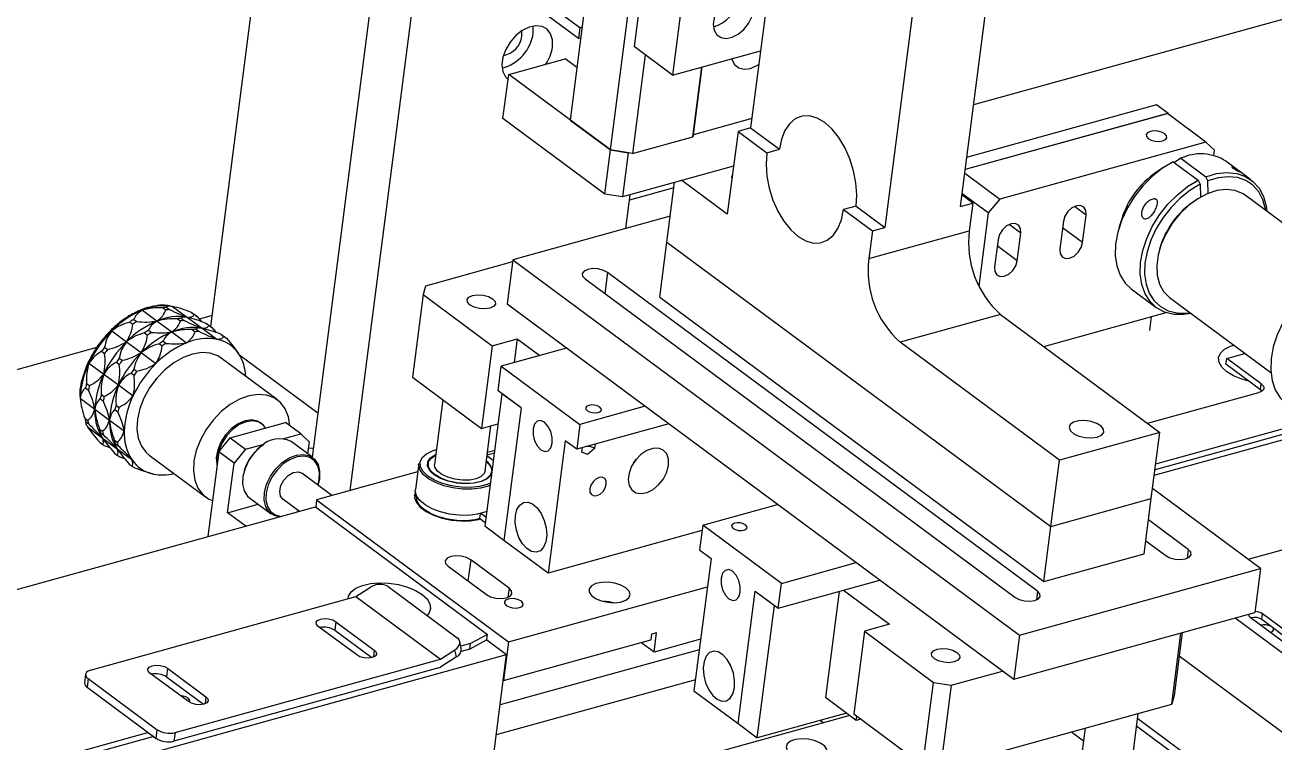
# Model space of a CAD drawing. Header units: millimetres. Extents: x 15 to 836, y 5 to 589.
# Drawn here: x 499.9 to 598, y 146.9 to 203.3 of the extents above; entities that cross this region are included whole.
import ezdxf

# ---------------------------------------------------------------- set-up
doc = ezdxf.new("R2010")
doc.units = ezdxf.units.MM

msp = doc.modelspace()

# ---------------------------------------------------------------- linework, layer by layer
at = {"color": 7, "linetype": 'Continuous', "lineweight": 25}
for p, q in [((553.455, 245.833), (547.75, 201.595)), ((556.751, 245.766), (550.766, 199.36)), ((532.055, 243.877), (522.441, 169.328)), ((514.477, 179.586), (521.12, 231.106)), ((546.682, 226.619), (542.711, 195.826)), ((545.878, 193.479), (549.849, 224.272)), ((560.529, 223.391), (556.893, 195.2)), ((667.937, 222.902), (574.403, 197.011)), ((531.074, 210.645), (525.407, 166.703)), ((576.169, 210.703), (573.372, 189.017)), ((570.246, 209.063), (567.45, 187.378)), ((537.903, 207.233), (543.483, 203.098)), ((543.371, 202.231), (537.792, 206.365)), ((539.815, 202.667), (539.82, 203.215)), ((543.483, 203.098), (543.371, 202.231)), ((543.371, 202.231), (543.543, 202.278)), ((543.483, 203.098), (543.655, 203.145)), ((550.766, 199.36), (547.75, 201.595)), ((550.766, 199.36), (557.676, 201.272)), ((537.885, 199.402), (542.327, 200.631)), ((543.243, 199.953), (542.327, 200.631)), ((548.619, 200.951), (547.619, 193.194)), ((537.437, 195.932), (537.885, 199.402)), ((545.878, 193.479), (537.885, 199.402)), ((552.357, 194.505), (553.065, 199.996)), ((552.404, 194.672), (553.091, 200.003)), ((589.707, 196.348), (573.748, 191.93)), ((589.647, 196.331), (573.748, 191.93)), ((588.802, 197.018), (573.871, 192.885)), ((589.707, 196.348), (588.802, 197.018)), ((592.663, 194.096), (589.647, 196.331)), ((589.993, 196.075), (589.707, 196.348)), ((545.43, 190.009), (537.437, 195.932)), ((542.711, 195.826), (545.878, 193.479)), ((556.989, 195.941), (552.404, 194.672)), ((547.619, 193.194), (552.357, 194.505)), ((552.404, 194.672), (552.357, 194.505)), ((555.906, 194.927), (555.067, 188.421)), ((556.893, 195.2), (555.906, 194.927)), ((555.906, 194.927), (558.168, 193.251)), ((556.893, 195.2), (559.155, 193.524)), ((545.43, 190.009), (545.878, 193.479)), ((547.619, 193.194), (545.878, 193.479)), ((545.878, 193.479), (547.271, 193.251)), ((558.168, 193.251), (559.155, 193.524)), ((592.663, 194.096), (576.474, 189.615)), ((593.341, 193.447), (592.663, 194.096)), ((593.289, 193.045), (593.341, 193.447)), ((547.271, 193.251), (546.823, 189.781)), ((590.113, 192.548), (592.073, 191.095)), ((590.711, 192.816), (590.196, 192.486)), ((590.711, 192.816), (592.671, 191.363)), ((596.209, 191.134), (594.248, 192.587)), ((555.554, 192.198), (546.823, 189.781)), ((573.713, 191.661), (576.474, 189.615)), ((589.378, 192.115), (588.749, 191.694)), ((550.874, 190.498), (547.389, 189.534)), ((550.324, 186.234), (550.928, 190.917)), ((555.067, 188.421), (551.489, 191.073)), ((592.073, 191.095), (592.228, 190.778)), ((592.228, 190.778), (592.251, 189.764)), ((592.827, 191.046), (592.671, 191.363)), ((592.849, 190.055), (592.827, 191.046)), ((546.823, 189.781), (545.43, 190.009)), ((547.101, 187.299), (547.443, 189.953)), ((574.359, 189.29), (573.491, 189.934)), ((575.573, 188.529), (573.507, 190.06)), ((576.474, 189.615), (575.573, 188.529)), ((591.87, 189.529), (591.765, 189.459)), ((603.73, 184.006), (595.766, 189.906)), ((565.188, 189.054), (564.2, 188.781)), ((564.2, 188.781), (566.463, 187.105)), ((565.188, 189.054), (567.45, 187.378)), ((573.372, 189.017), (574.359, 189.29)), ((574.359, 189.29), (574.08, 187.122)), ((575.573, 188.529), (574.831, 182.775)), ((550.586, 188.264), (538.205, 184.837)), ((581.484, 187.865), (581.204, 185.697)), ((582.981, 186.188), (583.261, 188.357)), ((586.06, 188.065), (585.84, 187.341)), ((566.183, 184.936), (574.08, 187.122)), ((566.463, 187.105), (566.183, 184.936)), ((566.463, 187.105), (567.45, 187.378)), ((577.848, 184.768), (578.128, 186.936)), ((549.765, 181.897), (550.324, 186.234)), ((550.324, 186.234), (580.486, 163.884)), ((576.351, 186.444), (576.071, 184.276)), ((589.077, 185.83), (589.04, 185.709)), ((538.183, 184.668), (531.345, 182.775)), ((538.205, 184.837), (537.757, 181.367)), ((538.205, 184.837), (578.018, 155.335)), ((579.444, 158.8), (545.663, 183.832)), ((531.345, 182.775), (531.158, 182.11)), ((543.886, 183.34), (577.667, 158.308)), ((531.158, 182.11), (530.319, 175.604)), ((531.158, 182.11), (536.587, 178.087)), ((549.765, 181.897), (579.926, 159.547)), ((586.806, 182.544), (588.767, 181.091)), ((589.813, 181.872), (597.776, 175.971)), ((509.103, 180.882), (510.26, 180.026)), ((510.705, 181.066), (510.936, 180.895)), ((511.006, 181.102), (511.238, 180.931)), ((511.481, 181.168), (512.637, 180.312)), ((512.951, 180.699), (513.182, 180.528)), ((537.757, 181.367), (577.57, 151.865)), ((579.94, 178.028), (589.547, 180.687)), ((508.125, 179.948), (508.356, 179.777)), ((508.43, 180.155), (508.661, 179.984)), ((510.26, 180.026), (511.416, 179.169)), ((511.861, 180.209), (512.092, 180.038)), ((512.163, 180.246), (512.394, 180.074)), ((512.637, 180.312), (513.793, 179.455)), ((513.168, 180.555), (513.399, 180.384)), ((513.399, 180.384), (513.743, 179.974)), ((514.589, 180.454), (513.575, 180.174)), ((514.107, 179.843), (514.338, 179.671)), ((514.324, 179.699), (514.555, 179.527)), ((576.537, 180.55), (568.64, 178.364)), ((576.537, 180.55), (589.054, 171.275)), ((588.27, 179.294), (588.409, 180.372)), ((506.697, 179.253), (507.853, 178.396)), ((509.281, 179.092), (509.512, 178.92)), ((509.586, 179.298), (509.817, 179.127)), ((511.416, 179.169), (512.572, 178.312)), ((513.017, 179.353), (513.248, 179.181)), ((513.319, 179.389), (513.55, 179.218)), ((513.793, 179.455), (514.949, 178.598)), ((514.555, 179.527), (514.899, 179.117)), ((515.263, 178.986), (515.494, 178.814)), ((515.48, 178.842), (515.712, 178.671)), ((536.587, 178.087), (538.561, 178.633)), ((538.561, 178.633), (538.32, 176.765)), ((538.561, 178.633), (540.332, 177.322)), ((505.521, 177.944), (425.109, 155.686)), ((506.129, 177.968), (506.36, 177.796)), ((507.853, 178.396), (509.009, 177.539)), ((510.437, 178.235), (510.668, 178.064)), ((510.742, 178.442), (510.974, 178.27)), ((536.587, 178.087), (535.748, 171.581)), ((542.432, 177.903), (537.299, 176.482)), ((581.157, 169.089), (568.64, 178.364)), ((504.906, 176.716), (506.062, 175.86)), ((505.901, 177.646), (506.133, 177.474)), ((507.058, 176.789), (507.289, 176.618)), ((507.285, 177.111), (507.516, 176.94)), ((509.009, 177.539), (510.165, 176.683)), ((519.725, 173.829), (515.292, 177.115)), ((516.661, 177.464), (516.737, 177.327)), ((516.799, 177.24), (516.747, 177.333)), ((522.886, 172.779), (516.752, 177.325)), ((594.252, 176.634), (594.312, 177.093)), ((594.312, 177.093), (595.731, 177.486)), ((597.026, 175.082), (594.312, 177.093)), ((506.062, 175.86), (507.218, 175.003)), ((508.214, 175.932), (508.445, 175.761)), ((508.441, 176.254), (508.672, 176.083)), ((537.048, 174.531), (537.299, 176.482)), ((537.299, 176.482), (543.483, 171.9)), ((596.967, 174.623), (594.252, 176.634)), ((504.631, 174.775), (504.863, 174.604)), ((504.72, 175.126), (504.951, 174.954)), ((507.218, 175.003), (508.375, 174.146)), ((530.319, 175.604), (535.748, 171.581)), ((596.967, 174.623), (597.026, 175.082)), ((504.19, 174.38), (504.178, 174.103)), ((504.211, 173.953), (505.367, 173.096)), ((505.788, 173.918), (506.019, 173.747)), ((505.876, 174.269), (506.107, 174.098)), ((532.721, 173.825), (532.068, 168.761)), ((537.349, 174.307), (536.007, 163.898)), ((538.857, 173.19), (537.048, 174.531)), ((538.857, 173.19), (537.349, 174.307)), ((588.084, 171.993), (596.84, 174.416)), ((505.367, 173.096), (506.523, 172.239)), ((506.944, 173.062), (507.175, 172.89)), ((507.032, 173.412), (507.263, 173.241)), ((538.857, 173.19), (537.515, 162.781)), ((548.615, 173.321), (543.483, 171.9)), ((504.58, 172.391), (504.811, 172.22)), ((504.654, 172.106), (504.886, 171.934)), ((504.66, 171.927), (504.712, 171.834)), ((506.523, 172.239), (507.68, 171.383)), ((516.001, 170.843), (520.344, 172.045)), ((518.476, 171.954), (518.386, 172.022)), ((521.551, 171.151), (520.344, 172.045)), ((535.748, 171.581), (537.044, 171.94)), ((536.035, 168.249), (536.491, 171.787)), ((550.465, 171.951), (543.231, 169.949)), ((543.483, 171.9), (543.231, 169.949)), ((601.273, 171.824), (588.675, 168.337)), ((588.734, 168.796), (600.838, 172.146)), ((504.798, 171.703), (505.954, 170.846)), ((505.736, 171.534), (505.967, 171.363)), ((505.811, 171.249), (506.042, 171.077)), ((505.816, 171.071), (505.868, 170.977)), ((505.954, 170.846), (507.11, 169.989)), ((515.099, 169.757), (516.001, 170.843)), ((516.001, 170.843), (517.207, 169.949)), ((520.213, 170.781), (521.551, 171.151)), ((522.228, 170.502), (521.551, 171.151)), ((589.054, 171.275), (581.157, 169.089)), ((588.382, 166.07), (589.054, 171.275)), ((588.619, 167.903), (601.684, 171.519)), ((505.747, 170.496), (505.978, 170.325)), ((506.56, 170.05), (506.196, 170.181)), ((506.892, 170.678), (507.124, 170.506)), ((506.967, 170.392), (507.198, 170.221)), ((506.972, 170.214), (507.024, 170.121)), ((507.11, 169.989), (508.266, 169.133)), ((517.207, 169.949), (516.306, 168.863)), ((517.207, 169.949), (518.682, 170.357)), ((518.368, 170.131), (518.612, 170.31)), ((518.654, 170.338), (518.612, 170.31)), ((522.486, 169.295), (520.797, 170.546)), ((522.109, 169.574), (522.228, 170.502)), ((536.775, 169.85), (536.222, 169.697)), ((542.326, 170.619), (540.984, 160.21)), ((543.231, 169.949), (542.326, 170.619)), ((543.639, 169.728), (543.684, 170.074)), ((544.626, 170.001), (544.09, 169.539)), ((544.671, 170.347), (544.626, 170.001)), ((506.903, 169.64), (507.135, 169.468)), ((507.716, 169.193), (507.352, 169.324)), ((509.636, 169.482), (514.069, 166.197)), ((515.099, 169.757), (514.238, 163.082)), ((516.306, 168.863), (515.099, 169.757)), ((515.802, 164.959), (516.306, 168.863)), ((530.817, 168.834), (530.551, 166.774)), ((531.556, 168.827), (531.55, 168.784)), ((536.747, 169.637), (536.194, 169.484)), ((544.09, 169.539), (543.639, 169.728)), ((580.486, 163.884), (581.157, 169.089)), ((508.06, 168.783), (508.291, 168.612)), ((517.112, 168.286), (517.097, 168.238)), ((523.992, 166.311), (521.638, 168.056)), ((530.732, 168.177), (522.797, 165.98)), ((536.542, 168.14), (536.548, 168.183)), ((522.896, 167.136), (522.911, 167.184)), ((536.149, 167.59), (536.059, 167.535)), ((596.97, 160.581), (588.485, 166.869)), ((517.522, 166.127), (519.211, 164.876)), ((520.15, 166.047), (521.456, 165.08)), ((522.797, 165.98), (522.723, 165.406)), ((522.797, 165.98), (537.877, 154.805)), ((530.492, 166.308), (530.561, 166.519)), ((530.64, 166.286), (530.636, 166.256)), ((580.486, 163.884), (588.382, 166.07)), ((587.823, 161.733), (588.382, 166.07)), ((595.992, 161.306), (614.756, 166.5)), ((470.54, 150.986), (522.699, 165.424)), ((515.802, 164.959), (518.202, 165.624)), ((517.222, 163.908), (515.802, 164.959)), ((521.261, 165.026), (521.396, 165.111)), ((521.354, 165.083), (521.269, 165.028)), ((521.354, 165.083), (521.396, 165.111)), ((522.699, 165.424), (536.23, 155.397)), ((535.735, 164.906), (536.102, 164.634)), ((553.132, 163.986), (559.015, 165.615)), ((535.65, 164.883), (535.604, 164.528)), ((535.604, 164.528), (536.046, 164.2)), ((553.132, 163.986), (552.881, 162.035)), ((559.315, 159.405), (553.132, 163.986)), ((591.289, 162.078), (588.166, 164.392)), ((537.515, 162.781), (536.007, 163.898)), ((553.077, 163.558), (540.984, 160.21)), ((579.926, 159.547), (580.486, 163.884)), ((540.984, 160.21), (537.515, 162.781)), ((552.881, 162.035), (553.785, 161.364)), ((587.953, 162.742), (589.512, 161.587)), ((537.915, 159.018), (534.899, 161.253)), ((553.785, 161.364), (552.443, 150.955)), ((559.315, 159.405), (565.198, 161.033)), ((579.926, 159.547), (587.823, 161.733)), ((533.122, 160.761), (536.138, 158.526)), ((578.018, 155.335), (596.97, 160.581)), ((596.97, 160.581), (596.523, 157.111)), ((525.881, 158.364), (527.03, 159.103)), ((528.414, 159.158), (533.843, 155.135)), ((537.877, 154.805), (553.497, 159.129)), ((559.064, 157.453), (567.048, 159.663)), ((559.064, 157.453), (559.315, 159.405)), ((505.034, 152.593), (525.881, 158.364)), ((525.881, 158.364), (532.517, 153.447)), ((555.912, 148.385), (557.254, 158.794)), ((557.254, 158.794), (558.762, 157.676)), ((557.254, 158.794), (559.064, 157.453)), ((563.854, 158.779), (562.776, 150.423)), ((564.197, 158.874), (567.816, 156.192)), ((557.42, 147.267), (558.762, 157.676)), ((577.57, 151.865), (596.523, 157.111)), ((524.31, 156.394), (524.222, 155.715)), ((524.31, 156.394), (527.326, 154.159)), ((567.816, 156.192), (565.842, 155.645)), ((614.421, 142.264), (594.967, 156.681)), ((596.154, 156.746), (598.665, 154.885)), ((597.068, 156.557), (597.128, 157.016)), ((599.517, 154.743), (597.068, 156.557)), ((599.639, 155.155), (597.128, 157.016)), ((525.944, 153.776), (522.928, 156.011)), ((524.222, 155.715), (527.122, 153.566)), ((536.23, 155.397), (534.897, 154.679)), ((536.174, 154.963), (536.23, 155.397)), ((549.111, 155.406), (549.055, 154.972)), ((549.506, 155.515), (549.111, 155.406)), ((549.31, 153.997), (549.506, 155.515)), ((565.842, 155.645), (565.003, 149.14)), ((565.842, 155.645), (571.271, 151.622)), ((578.018, 155.335), (577.57, 151.865)), ((589.988, 149.916), (590.708, 155.502)), ((590.812, 155.531), (590.174, 150.581)), ((532.517, 153.447), (533.666, 154.186)), ((533.79, 153.631), (533.666, 154.186)), ((534.163, 154.295), (534.039, 154.85)), ((534.897, 154.679), (534.125, 154.465)), ((534.841, 154.245), (534.149, 154.053)), ((536.174, 154.963), (534.841, 154.245)), ((534.841, 154.245), (534.897, 154.679)), ((536.174, 154.963), (537.723, 153.815)), ((552.86, 154.192), (537.214, 149.861)), ((537.486, 151.77), (549.055, 154.972)), ((537.877, 154.805), (537.486, 151.77)), ((549.31, 153.997), (548.283, 154.758)), ((552.966, 155.009), (549.31, 153.997)), ((483.591, 138.831), (537.723, 153.815)), ((511.669, 147.676), (532.517, 153.447)), ((533.79, 153.631), (532.532, 152.821)), ((536.459, 144.009), (537.723, 153.815)), ((590.577, 153.71), (610.272, 139.116)), ((504.645, 152.274), (504.558, 151.595)), ((512.717, 150.115), (509.7, 152.35)), ((511.082, 152.732), (510.995, 152.053)), ((511.082, 152.732), (514.099, 150.497)), ((532.394, 152.758), (511.582, 146.997)), ((572.664, 151.394), (576.699, 152.511)), ((504.847, 151.927), (504.76, 151.248)), ((504.76, 151.248), (510.189, 147.225)), ((504.847, 151.927), (510.276, 147.904)), ((510.995, 152.053), (513.895, 149.904)), ((552.555, 151.825), (536.908, 147.494)), ((537.462, 151.787), (537.486, 151.77)), ((570.432, 145.117), (571.271, 151.622)), ((571.271, 151.622), (572.664, 151.394)), ((572.664, 151.394), (571.825, 144.888)), ((552.443, 150.955), (555.912, 148.385)), ((565.189, 148.635), (562.776, 150.423)), ((590.174, 150.581), (589.988, 149.916)), ((564.42, 149.205), (557.42, 147.267)), ((571.825, 144.888), (589.988, 149.916)), ((586.762, 144.53), (587.363, 149.189)), ((564.688, 149.007), (550.042, 144.953)), ((555.912, 148.385), (557.42, 147.267)), ((562.615, 148.433), (562.347, 148.631)), ((565.003, 149.14), (570.432, 145.117)), ((565.189, 148.635), (565.232, 148.969)), ((565.549, 148.735), (565.189, 148.635)), ((587.312, 148.79), (595.192, 142.951)), ((509.996, 147.368), (484.358, 140.271)), ((509.585, 147.672), (484.414, 140.705)), ((510.189, 147.225), (510.276, 147.904)), ((511.669, 147.676), (511.582, 146.997)), ((582.109, 147.735), (583.052, 147.036)), ((583.181, 148.032), (582.795, 145.042)), ((595.368, 142.15), (587.233, 148.178))]:
    msp.add_line(p, q, dxfattribs=at)
at = {"color": 8, "linetype": 'Continuous', "lineweight": 25}
for p, q in [((583.261, 188.357), (582.349, 189.033)), ((578.128, 186.936), (577.216, 187.612)), ((582.981, 186.188), (581.417, 187.347)), ((577.848, 184.768), (576.284, 185.926)), ((545.663, 183.832), (545.45, 182.181)), ((591.289, 162.078), (591.198, 161.369)), ((534.899, 161.253), (534.686, 159.602)), ((537.915, 159.018), (537.823, 158.308)), ((579.444, 158.8), (579.352, 158.09)), ((527.326, 154.159), (527.255, 153.607)), ((514.099, 150.497), (514.027, 149.946))]:
    msp.add_line(p, q, dxfattribs=at)
at = {"color": 7, "linetype": 'Continuous', "lineweight": 25, "flags": 128}
for points in [[(557.136, 204.469), (557.132, 204.961), (556.988, 205.37), (556.717, 205.66), (556.342, 205.806), (555.898, 205.794), (555.424, 205.625), (554.961, 205.315), (554.552, 204.891), (554.231, 204.39), (554.029, 203.858), (553.962, 203.341), (554.037, 202.885), (554.247, 202.531), (554.574, 202.31), (554.988, 202.243), (555.452, 202.334), (555.926, 202.576), (556.367, 202.948), (556.736, 203.415), (557, 203.938), (557.136, 204.469)], [(541.323, 201.55), (541.326, 202.115), (541.181, 202.597), (540.901, 202.961), (540.506, 203.18), (540.025, 203.238), (539.493, 203.13), (538.952, 202.864), (538.439, 202.46), (537.994, 201.948), (537.65, 201.366), (537.431, 200.757), (537.355, 200.167), (537.427, 199.638), (537.641, 199.211), (537.861, 198.995)], [(538.927, 202.421), (538.909, 202.832), (538.908, 202.836)], [(555.396, 200.641), (555.414, 200.578), (555.627, 200.187), (555.963, 199.929), (556.393, 199.825), (556.883, 199.885), (557.394, 200.102), (557.537, 200.191)], [(565.188, 189.054), (565.239, 189.943), (565.172, 190.884), (564.99, 191.84), (564.7, 192.775), (564.312, 193.653), (563.842, 194.441), (563.308, 195.107), (562.731, 195.626), (562.132, 195.979), (561.534, 196.151), (560.961, 196.137), (560.434, 195.936), (559.974, 195.557), (559.599, 195.014), (559.322, 194.327), (559.155, 193.524)], [(589.283, 194.189), (589.495, 194.286), (589.598, 194.425), (589.578, 194.583), (589.437, 194.738), (589.197, 194.866), (588.894, 194.946), (588.575, 194.968), (588.288, 194.927), (588.077, 194.83), (587.973, 194.691), (587.993, 194.532), (588.134, 194.378), (588.374, 194.25), (588.677, 194.17), (588.996, 194.148), (589.283, 194.189)], [(558.168, 193.251), (558.117, 192.362), (558.184, 191.421), (558.366, 190.465), (558.656, 189.529), (559.044, 188.651), (559.513, 187.864), (560.047, 187.198), (560.625, 186.679), (561.224, 186.326), (561.822, 186.154), (562.395, 186.168), (562.922, 186.369), (563.381, 186.748), (563.757, 187.291), (564.033, 187.978), (564.2, 188.781)], [(590.113, 192.548), (589.272, 192.043), (588.469, 191.407), (587.725, 190.659), (587.064, 189.82), (586.504, 188.916), (586.061, 187.972), (585.749, 187.016), (585.577, 186.076), (585.55, 185.18), (585.668, 184.353), (585.928, 183.62), (586.322, 183.003), (586.806, 182.544)], [(555.47, 191.547), (555.387, 191.321), (555.422, 191.171)], [(592.671, 191.363), (593.517, 191.614), (594.333, 191.703), (595.095, 191.63), (595.781, 191.395), (596.37, 191.005), (596.846, 190.473), (597.195, 189.813), (597.405, 189.045), (597.455, 188.655)], [(591.501, 180.621), (590.924, 180.535), (590.141, 180.551), (589.426, 180.73), (588.8, 181.067), (588.283, 181.55), (587.888, 182.168), (587.628, 182.9), (587.51, 183.727), (587.538, 184.623), (587.71, 185.563), (588.022, 186.519), (588.464, 187.463), (589.025, 188.367), (589.686, 189.206), (590.429, 189.954), (591.233, 190.59), (592.073, 191.095)], [(592.228, 190.778), (591.423, 190.292), (590.653, 189.68), (589.941, 188.961), (589.307, 188.156), (588.771, 187.288), (588.348, 186.382), (588.05, 185.465), (587.886, 184.564), (587.86, 183.704), (587.975, 182.912), (588.225, 182.21), (588.604, 181.619), (589.101, 181.155), (589.701, 180.833), (590.387, 180.662), (591.139, 180.646), (591.422, 180.679)], [(597.376, 188.714), (597.361, 188.809), (597.159, 189.547), (596.826, 190.181), (596.371, 190.693), (595.807, 191.068), (595.15, 191.295), (594.42, 191.368), (593.638, 191.284), (592.827, 191.046)], [(595.766, 189.906), (595.539, 190.054), (594.943, 190.287), (594.269, 190.362), (593.541, 190.274), (592.786, 190.029), (592.032, 189.633), (591.304, 189.103), (590.631, 188.456), (590.035, 187.716), (589.539, 186.911), (589.161, 186.068), (588.913, 185.219), (588.806, 184.394), (588.843, 183.623), (589.022, 182.935), (589.338, 182.353), (589.778, 181.898), (589.813, 181.872)], [(583.261, 188.357), (583.241, 188.712), (583.089, 188.975), (582.828, 189.107), (582.498, 189.087), (582.149, 188.918), (581.833, 188.627), (581.6, 188.257), (581.484, 187.865)], [(578.128, 186.936), (578.108, 187.291), (577.956, 187.554), (577.696, 187.686), (577.365, 187.666), (577.016, 187.498), (576.7, 187.206), (576.467, 186.836), (576.351, 186.444)], [(581.204, 185.697), (581.224, 185.342), (581.375, 185.079), (581.636, 184.947), (581.967, 184.967), (582.316, 185.135), (582.632, 185.426), (582.865, 185.796), (582.981, 186.188)], [(576.071, 184.276), (576.091, 183.921), (576.242, 183.658), (576.503, 183.526), (576.834, 183.546), (577.183, 183.714), (577.499, 184.005), (577.732, 184.375), (577.848, 184.768)], [(545.663, 183.832), (545.336, 184.005), (544.923, 184.115), (544.488, 184.144), (544.096, 184.088), (543.808, 183.956), (543.666, 183.767), (543.694, 183.551), (543.886, 183.34)], [(606.464, 183.535), (606.18, 183.72), (605.52, 183.989), (604.781, 184.101), (603.983, 184.053), (603.149, 183.845), (602.303, 183.483), (601.47, 182.979), (600.674, 182.346), (599.937, 181.603), (599.281, 180.771), (598.725, 179.874), (598.284, 178.938), (597.972, 177.99), (597.796, 177.057), (597.763, 176.166), (597.873, 175.342), (598.124, 174.609), (598.507, 173.989), (599.012, 173.499), (599.022, 173.492)], [(535.053, 182.037), (535.445, 182.093), (535.88, 182.063), (536.293, 181.954), (536.62, 181.78), (536.812, 181.569), (536.84, 181.352), (536.699, 181.163), (536.41, 181.031), (536.019, 180.975), (535.583, 181.004), (535.171, 181.114), (534.843, 181.288), (534.651, 181.499), (534.624, 181.716), (534.765, 181.904), (535.053, 182.037)], [(596.047, 175.304), (595.488, 175.457), (594.842, 175.717), (594.311, 176.037), (593.926, 176.396), (593.708, 176.775), (593.672, 177.152), (593.818, 177.504), (594.139, 177.811), (594.615, 178.055), (594.855, 178.135)], [(514.432, 177.494), (513.762, 177.544), (513.043, 177.432), (512.301, 177.16), (511.566, 176.74), (510.865, 176.187), (510.226, 175.524), (509.673, 174.775), (509.226, 173.97), (508.905, 173.138), (508.72, 172.313), (508.679, 171.525), (508.783, 170.806), (509.029, 170.183), (509.407, 169.679), (509.636, 169.482)], [(515.292, 177.115), (515.025, 177.282), (514.432, 177.494)], [(597.026, 175.082), (597.129, 174.99), (597.197, 174.894), (597.228, 174.797), (597.221, 174.702), (597.177, 174.613), (597.096, 174.534), (596.982, 174.467), (596.84, 174.416)], [(520.682, 171.795), (520.578, 172.505), (520.332, 173.129), (519.954, 173.632), (519.459, 173.997), (518.865, 174.209), (518.196, 174.259), (517.477, 174.146), (516.735, 173.874), (516, 173.454), (515.299, 172.902), (514.66, 172.239), (514.106, 171.49), (513.66, 170.684), (513.339, 169.853), (513.154, 169.027), (513.112, 168.24), (513.217, 167.521), (513.463, 166.897), (513.841, 166.393), (514.336, 166.029), (514.603, 165.91)], [(597.078, 174.521), (597.069, 174.532), (596.967, 174.623)], [(545.045, 173.254), (544.864, 173.351), (544.634, 173.412), (544.392, 173.428), (544.175, 173.397), (544.015, 173.323), (543.936, 173.218), (543.952, 173.098), (544.058, 172.981), (544.24, 172.884), (544.47, 172.823), (544.711, 172.807), (544.929, 172.838), (545.089, 172.912), (545.167, 173.016), (545.152, 173.137), (545.045, 173.254)], [(518.386, 172.022), (518.156, 172.152), (517.692, 172.249), (517.169, 172.179), (516.626, 171.949), (516.103, 171.575), (515.639, 171.085), (515.268, 170.516), (515.019, 169.91), (514.908, 169.311), (514.945, 168.764), (514.962, 168.694)], [(518.781, 171.612), (518.617, 171.831), (518.246, 172.085), (517.782, 172.182), (517.259, 172.112), (516.716, 171.882), (516.193, 171.508), (515.729, 171.018), (515.359, 170.449), (515.109, 169.842), (514.999, 169.244), (514.998, 168.972)], [(541.309, 170.422), (541.305, 170.88), (541.187, 171.353), (540.973, 171.769), (540.695, 172.065), (540.396, 172.197), (540.121, 172.143), (539.912, 171.912), (539.801, 171.54), (539.805, 171.082), (539.923, 170.61), (540.138, 170.193), (540.415, 169.897), (540.715, 169.766), (540.99, 169.819), (541.198, 170.05), (541.309, 170.422)], [(584.125, 170.908), (584.461, 171.058), (584.64, 171.271), (584.637, 171.518), (584.453, 171.765), (584.113, 171.98), (583.662, 172.133), (583.162, 172.203), (582.68, 172.182), (582.281, 172.072), (582.019, 171.887), (581.929, 171.653), (582.024, 171.402), (582.291, 171.167), (582.693, 170.98), (583.177, 170.866), (583.677, 170.841), (584.125, 170.908)], [(518.401, 170.152), (517.894, 169.661), (517.474, 169.079), (517.168, 168.447), (516.998, 167.807), (516.975, 167.203), (517.102, 166.677), (517.368, 166.263), (517.522, 166.127)], [(522.529, 170.004), (522.418, 170.013), (522.167, 170.023)], [(536.443, 167.279), (536.201, 167.177), (535.594, 167.016), (534.898, 166.942), (534.152, 166.959), (533.4, 167.066), (532.687, 167.256), (532.052, 167.519), (531.534, 167.839), (531.162, 168.198), (530.958, 168.575), (530.934, 168.948), (531.091, 169.295), (531.42, 169.596), (531.902, 169.834), (532.219, 169.931)], [(550.453, 168.687), (550.449, 169.179), (550.305, 169.588), (550.034, 169.878), (549.659, 170.024), (549.215, 170.012), (548.741, 169.844), (548.278, 169.533), (547.868, 169.109), (547.548, 168.608), (547.346, 168.076), (547.279, 167.559), (547.354, 167.103), (547.564, 166.749), (547.89, 166.528), (548.304, 166.461), (548.769, 166.552), (549.243, 166.794), (549.684, 167.166), (550.053, 167.633), (550.317, 168.156), (550.453, 168.687)], [(519.847, 164.634), (519.446, 164.74), (519.057, 165.012), (518.791, 165.425), (518.664, 165.952), (518.687, 166.555), (518.857, 167.195), (519.163, 167.827), (519.583, 168.409), (520.09, 168.901)], [(520.09, 168.901), (520.649, 169.268), (521.221, 169.487), (521.767, 169.543), (522.252, 169.43), (522.64, 169.158), (522.907, 168.745), (523.033, 168.219), (523.01, 167.615), (522.911, 167.184)], [(522.896, 167.136), (522.992, 167.551), (523.014, 168.133), (522.892, 168.64), (522.635, 169.038), (522.261, 169.3), (521.794, 169.408), (521.268, 169.355), (520.716, 169.144), (520.178, 168.79)], [(536.422, 167.113), (536.279, 167.056), (535.682, 166.892), (534.997, 166.81), (534.259, 166.815), (533.51, 166.906), (532.79, 167.079), (532.137, 167.324), (531.587, 167.629), (531.168, 167.975), (530.905, 168.346), (530.811, 168.72), (530.817, 168.834)], [(536.196, 167.617), (535.744, 167.402), (535.166, 167.269), (534.506, 167.228), (533.812, 167.282), (533.136, 167.426), (532.528, 167.651), (532.032, 167.939), (531.687, 168.268), (531.517, 168.616), (531.534, 168.955), (531.739, 169.261), (532.115, 169.511), (532.168, 169.535)], [(536.154, 167.634), (535.711, 167.424), (535.145, 167.293), (534.497, 167.253), (533.817, 167.306), (533.154, 167.447), (532.557, 167.667), (532.072, 167.95), (531.733, 168.273), (531.566, 168.614), (531.584, 168.946), (531.784, 169.246), (532.153, 169.491), (532.163, 169.496)], [(536.13, 168.984), (536.221, 168.903), (536.476, 168.568), (536.552, 168.228), (536.442, 167.909), (536.154, 167.634)], [(536.186, 169.42), (536.569, 169.171), (536.676, 169.085)], [(547.694, 168.864), (547.942, 169.198), (547.942, 169.199)], [(520.178, 168.79), (519.69, 168.316), (519.284, 167.756), (518.99, 167.146), (518.826, 166.53), (518.804, 165.948), (518.926, 165.441), (519.183, 165.042), (519.557, 164.78), (519.992, 164.674)], [(520.298, 165.937), (520.162, 166.007), (519.955, 166.271), (519.893, 166.651), (519.986, 167.091), (520.219, 167.523), (520.557, 167.882)], [(520.557, 167.882), (520.949, 168.113), (521.335, 168.18), (521.656, 168.074), (521.786, 167.946)], [(535.723, 167.813), (535.331, 167.633), (534.826, 167.53), (534.252, 167.515), (533.66, 167.587), (533.103, 167.741), (532.631, 167.963), (532.284, 168.232), (532.095, 168.527), (532.068, 168.761)], [(536.035, 168.249), (535.965, 168.054), (535.723, 167.813)], [(536.542, 168.14), (536.436, 167.865), (536.149, 167.59)], [(536.532, 167.97), (536.489, 167.897), (536.196, 167.617)], [(545.559, 167.195), (545.544, 167.455), (545.433, 167.648), (545.242, 167.745), (544.999, 167.73), (544.743, 167.607), (544.512, 167.393), (544.341, 167.122), (544.256, 166.834), (544.27, 166.574), (544.381, 166.381), (544.573, 166.285), (544.815, 166.299), (545.071, 166.423), (545.303, 166.636), (545.474, 166.907), (545.559, 167.195)], [(530.555, 166.553), (530.532, 166.494), (530.497, 166.129), (530.637, 165.754), (530.942, 165.388), (531.397, 165.05), (531.978, 164.76), (532.652, 164.533), (533.384, 164.38), (534.133, 164.311), (534.861, 164.329), (535.527, 164.433), (535.679, 164.472)], [(536.156, 165.053), (536.014, 164.996), (535.417, 164.832), (534.731, 164.75), (533.994, 164.755), (533.245, 164.846), (532.524, 165.019), (531.871, 165.264), (531.321, 165.568), (530.903, 165.915), (530.64, 166.286), (530.545, 166.66), (530.551, 166.774)], [(535.65, 164.494), (535.229, 164.394), (534.543, 164.322), (533.809, 164.338), (533.069, 164.443), (532.367, 164.63), (531.743, 164.889), (531.233, 165.204), (530.867, 165.558), (530.666, 165.928), (530.636, 166.256)], [(538.411, 164.73), (538.532, 165.208), (538.751, 165.562), (539.048, 165.763), (539.397, 165.791), (539.767, 165.644), (540.125, 165.336), (540.439, 164.894), (540.682, 164.356), (540.831, 163.772), (540.874, 163.192), (540.807, 162.668), (540.635, 162.247), (540.374, 161.967), (540.047, 161.851), (539.683, 161.911), (539.315, 162.141), (538.975, 162.521), (538.694, 163.016), (538.496, 163.583), (538.398, 164.172), (538.411, 164.73)], [(555.518, 163.726), (555.7, 163.629), (555.929, 163.568), (556.171, 163.552), (556.388, 163.583), (556.548, 163.656), (556.627, 163.761), (556.612, 163.882), (556.505, 163.999), (556.323, 164.095), (556.094, 164.156), (555.852, 164.173), (555.634, 164.142), (555.474, 164.068), (555.396, 163.963), (555.411, 163.843), (555.518, 163.726)], [(589.512, 161.587), (589.84, 161.413), (590.252, 161.303), (590.688, 161.274), (591.079, 161.33), (591.368, 161.462), (591.509, 161.651), (591.481, 161.867), (591.289, 162.078)], [(534.899, 161.253), (534.571, 161.426), (534.159, 161.536), (533.723, 161.565), (533.332, 161.51), (533.043, 161.377), (532.902, 161.188), (532.93, 160.972), (533.122, 160.761)], [(556.086, 158.709), (556.083, 159.166), (555.964, 159.639), (555.75, 160.055), (555.472, 160.352), (555.173, 160.483), (554.898, 160.429), (554.689, 160.199), (554.578, 159.826), (554.582, 159.369), (554.7, 158.896), (554.915, 158.48), (555.193, 158.183), (555.492, 158.052), (555.767, 158.106), (555.976, 158.336), (556.086, 158.709)], [(525.267, 158.194), (525.308, 158.394), (525.515, 158.729), (525.884, 159.016), (526.394, 159.238), (527.018, 159.383), (527.722, 159.445), (528.469, 159.419), (529.218, 159.307), (529.929, 159.115), (530.564, 158.853), (531.087, 158.536)], [(536.138, 158.526), (536.465, 158.352), (536.878, 158.242), (537.313, 158.213), (537.705, 158.269), (537.993, 158.401), (538.134, 158.59), (538.107, 158.806), (537.915, 159.018)], [(547.096, 159.046), (546.709, 159.262), (546.224, 159.417), (545.694, 159.493), (545.178, 159.482), (544.73, 159.385), (544.4, 159.213), (544.223, 158.984), (544.218, 158.724), (544.386, 158.46), (544.709, 158.221), (545.151, 158.032), (545.665, 157.916), (546.195, 157.883), (546.684, 157.937), (547.079, 158.074), (547.336, 158.277), (547.428, 158.525), (547.345, 158.791), (547.096, 159.046)], [(531.087, 158.536), (531.472, 158.18), (531.697, 157.805), (531.75, 157.431), (531.628, 157.078), (531.477, 156.888)], [(538.882, 158), (538.663, 158.116), (538.388, 158.189), (538.098, 158.208), (537.837, 158.171), (537.645, 158.083), (537.551, 157.957), (537.569, 157.813), (537.697, 157.672), (537.915, 157.556), (538.19, 157.483), (538.481, 157.463), (538.742, 157.501), (538.934, 157.589), (539.028, 157.715), (539.01, 157.859), (538.882, 158)], [(577.667, 158.308), (577.994, 158.134), (578.407, 158.024), (578.842, 157.995), (579.234, 158.051), (579.522, 158.183), (579.663, 158.372), (579.636, 158.588), (579.444, 158.8)], [(522.928, 156.011), (522.778, 156.175), (522.757, 156.344), (522.867, 156.49), (523.091, 156.593), (523.395, 156.637), (523.734, 156.614), (524.055, 156.529), (524.31, 156.394)], [(596.032, 156.975), (596.048, 156.862), (596.154, 156.746)], [(533.666, 154.186), (533.807, 154.292), (533.919, 154.412), (533.998, 154.54), (534.041, 154.672), (534.047, 154.802), (534.014, 154.926), (533.946, 155.038), (533.843, 155.135)], [(597.758, 155.557), (597.918, 155.631), (597.997, 155.735), (597.981, 155.856), (597.948, 155.905)], [(527.326, 154.159), (527.475, 153.994), (527.497, 153.826), (527.387, 153.679), (527.163, 153.576), (526.858, 153.533), (526.519, 153.555), (526.198, 153.641), (525.944, 153.776)], [(572.904, 153.225), (572.512, 153.17), (572.077, 153.199), (571.664, 153.309), (571.337, 153.482), (571.145, 153.694), (571.117, 153.91), (571.258, 154.099), (571.546, 154.231), (571.938, 154.287), (572.373, 154.258), (572.786, 154.148), (573.113, 153.974), (573.306, 153.763), (573.333, 153.547), (573.192, 153.358), (572.904, 153.225)], [(555.631, 151.206), (555.644, 151.764), (555.546, 152.353), (555.348, 152.92), (555.067, 153.416), (554.727, 153.795), (554.359, 154.025), (553.995, 154.085), (553.668, 153.97), (553.407, 153.689), (553.235, 153.268), (553.168, 152.745), (553.211, 152.165), (553.36, 151.58), (553.603, 151.043), (553.917, 150.6), (554.275, 150.292), (554.645, 150.146), (554.994, 150.174), (555.291, 150.374), (555.51, 150.729), (555.631, 151.206)], [(505.034, 152.593), (504.891, 152.542), (504.777, 152.475), (504.697, 152.396), (504.652, 152.307), (504.645, 152.212), (504.676, 152.115), (504.745, 152.019), (504.847, 151.927)], [(509.7, 152.35), (509.551, 152.514), (509.53, 152.682), (509.639, 152.829), (509.864, 152.932), (510.168, 152.975), (510.507, 152.953), (510.828, 152.867), (511.082, 152.732)], [(512.789, 150.067), (512.833, 150.142), (512.818, 150.262), (512.711, 150.38), (512.529, 150.476), (512.3, 150.537), (512.124, 150.554)], [(514.099, 150.497), (514.248, 150.333), (514.269, 150.165), (514.16, 150.018), (513.935, 149.915), (513.631, 149.871), (513.292, 149.894), (512.971, 149.98), (512.717, 150.115)], [(560.013, 146.024), (560.401, 145.808), (560.885, 145.653), (561.415, 145.577), (561.931, 145.588), (562.379, 145.685), (562.709, 145.857), (562.886, 146.085), (562.891, 146.346), (562.723, 146.61), (562.4, 146.849), (561.958, 147.037), (561.444, 147.154), (560.914, 147.187), (560.425, 147.133), (560.031, 146.996), (559.773, 146.793), (559.681, 146.545), (559.764, 146.279), (560.013, 146.024)]]:
    msp.add_lwpolyline(points, dxfattribs=at)
at = {"color": 7, "linetype": 'Continuous', "lineweight": 25}
for centre, radius, start, end in [((553.332, 205.695), 2.619, 284.18401, 352.70287), ((536.538, 203.11), 3.307, 284.57687, 352.31036), ((537.167, 202.64), 1.774, 279.77368, 352.92843), ((538.022, 202.051), 3.339, 326.56066, 351.3644), ((592.272, 189.487), 3.677, 57.47595, 115.12674), ((592.599, 186.03), 6.848, 124.20837, 162.71398), ((595.612, 183.798), 6.844, 124.19659, 162.72577), ((581.581, 186.181), 7.56, 172.84819, 228.14639), ((573.684, 183.995), 7.56, 172.84819, 228.14639), ((511.952, 174.083), 7.372, 112.73361, 135.47132), ((510.77, 177.056), 4.173, 80.18794, 113.53636), ((511.373, 176.781), 4.337, 94.85408, 98.86985), ((511.605, 176.609), 4.337, 94.85408, 98.86985), ((511.551, 178.351), 2.733, 53.73838, 59.2026), ((513.108, 173.226), 7.372, 112.73361, 135.47132), ((512.603, 173.664), 7.717, 122.73378, 125.47277), ((512.834, 173.493), 7.717, 122.73378, 125.47277), ((511.926, 176.2), 4.173, 80.18794, 113.53636), ((512.53, 175.924), 4.337, 94.85408, 98.86985), ((512.761, 175.753), 4.337, 94.85408, 98.86985), ((511.783, 178.18), 2.733, 53.73838, 59.2026), ((512.707, 177.495), 2.733, 53.73838, 59.2026), ((512.939, 177.323), 2.733, 53.73838, 59.2026), ((513.021, 172.887), 8.973, 134.81379, 154.73934), ((514.265, 172.37), 7.372, 112.73361, 135.47132), ((513.759, 172.807), 7.717, 122.73378, 125.47277), ((513.99, 172.636), 7.717, 122.73378, 125.47277), ((513.082, 175.343), 4.173, 80.18794, 113.53636), ((514.238, 174.486), 4.173, 80.18794, 113.53636), ((513.686, 175.067), 4.337, 94.85408, 98.86985), ((513.917, 174.896), 4.337, 94.85408, 98.86985), ((513.864, 176.638), 2.733, 53.73838, 59.2026), ((514.095, 176.467), 2.733, 53.73838, 59.2026), ((513.746, 172.348), 9.466, 143.58356, 145.96867), ((514.177, 172.031), 8.973, 134.81379, 154.73934), ((513.978, 172.177), 9.466, 143.58356, 145.96867), ((515.421, 171.513), 7.372, 112.73361, 135.47132), ((514.915, 171.95), 7.717, 122.73378, 125.47277), ((515.146, 171.779), 7.717, 122.73378, 125.47277), ((514.432, 175.958), 2.69, 34.0419, 78.9062), ((511.159, 173.675), 6.953, 154.05807, 177.70697), ((514.903, 171.491), 9.466, 143.58356, 145.96867), ((515.333, 171.174), 8.973, 134.81379, 154.73934), ((515.134, 171.32), 9.466, 143.58356, 145.96867), ((516.489, 170.317), 8.973, 134.81379, 154.73934), ((513.647, 175.506), 3.594, 2.6589, 33.00376), ((512.315, 172.818), 6.953, 154.05807, 177.70697), ((516.059, 170.634), 9.466, 143.58356, 145.96867), ((516.29, 170.463), 9.466, 143.58356, 145.96867), ((511.763, 173.168), 7.31, 164.46495, 167.29985), ((511.994, 172.997), 7.31, 164.46495, 167.29985), ((513.471, 171.961), 6.953, 154.05807, 177.70697), ((512.919, 172.311), 7.31, 164.46495, 167.29985), ((513.15, 172.14), 7.31, 164.46495, 167.29985), ((514.627, 171.104), 6.953, 154.05807, 177.70697), ((509.294, 172.903), 3.931, 177.19044, 207.78709), ((514.075, 171.454), 7.31, 164.46495, 167.29985), ((514.306, 171.283), 7.31, 164.46495, 167.29985), ((508.463, 173.251), 3.977, 192.49172, 196.74464), ((508.694, 173.08), 3.977, 192.49172, 196.74464), ((510.45, 172.047), 3.931, 177.19044, 207.78709), ((509.619, 172.395), 3.977, 192.49172, 196.74464), ((509.85, 172.223), 3.977, 192.49172, 196.74464), ((511.507, 171.179), 3.833, 176.95982, 212.27595), ((507.602, 172.54), 2.746, 233.75657, 239.19469), ((510.775, 171.538), 3.977, 192.49172, 196.74464), ((511.006, 171.366), 3.977, 192.49172, 196.74464), ((520.79, 167.131), 3.855, 128.914, 162.5699), ((519.86, 168.76), 2.016, 62.32243, 136.35603), ((544.036, 169.089), 1.087, 57.14063, 89.37845), ((508.758, 171.683), 2.746, 233.75657, 239.19469), ((510.496, 170.638), 2.69, 214.04072, 258.9075), ((532.359, 168.616), 0.876, 111.45525, 168.56178), ((535.441, 168.048), 1.197, 16.76514, 54.55989), ((535.496, 168.035), 1.13, 16.19115, 49.24765), ((509.915, 170.827), 2.746, 233.75657, 239.19469), ((510.683, 171.727), 3.794, 259.29434, 283.6948), ((532.427, 168.75), 0.878, 177.76887, 230.08043), ((527.766, 158.023), 1.307, 60.28284, 124.27636), ((545.297, 154.685), 3.296, 75.91899, 89.38512), ((596.543, 156.11), 1.078, 57.18134, 90.56451), ((596.475, 155.629), 1.102, 57.40919, 103.57193), ((597.274, 154.99), 1.158, 64.3236, 103.44595), ((523.378, 154.392), 1.569, 57.46739, 102.30305), ((533.504, 154.228), 0.662, 295.56383, 5.84727), ((510.151, 150.73), 1.569, 57.46739, 102.30305), ((532.253, 153.247), 0.509, 286.04495, 303.27068), ((504.949, 151.591), 0.392, 179.4793, 241.02948), ((511.15, 148.728), 1.784, 237.38872, 283.98621), ((511.238, 149.407), 1.784, 237.38872, 283.98621)]:
    msp.add_arc(centre, radius, start, end, dxfattribs=at)
for points, knots in [([(594.774, 192.062), (594.758, 192.075), (594.726, 192.1), (594.709, 192.127), (594.722, 192.141), (594.788, 192.124), (594.902, 192.07), (595.036, 191.989), (595.165, 191.902), (595.269, 191.829), (595.352, 191.768), (595.415, 191.721), (595.455, 191.691), (595.475, 191.674), (595.463, 191.677), (595.395, 191.714), (595.259, 191.786), (595.096, 191.872), (594.955, 191.949), (594.861, 192.004), (594.804, 192.041), (594.781, 192.058), (594.774, 192.062)], [0, 0, 0, 0, 0.032571, 0.064921, 0.114808, 0.189508, 0.267035, 0.343644, 0.398864, 0.441642, 0.477197, 0.512881, 0.545728, 0.580102, 0.6304, 0.698419, 0.785807, 0.874013, 0.922789, 0.960209, 0.989509, 1, 1, 1, 1]), ([(588.772, 189.58), (588.798, 189.553), (588.85, 189.499), (588.876, 189.351), (588.849, 189.122), (588.731, 188.81), (588.54, 188.488), (588.325, 188.241), (588.126, 188.101), (587.954, 188.047), (587.808, 188.069), (587.701, 188.155), (587.635, 188.28), (587.603, 188.454), (587.629, 188.697), (587.754, 189.009), (587.996, 189.324), (588.276, 189.532), (588.508, 189.619), (588.652, 189.631), (588.734, 189.606), (588.766, 189.584), (588.772, 189.58)], [0, 0, 0, 0, 0.031234, 0.062191, 0.113056, 0.192942, 0.275933, 0.346787, 0.399797, 0.442029, 0.484526, 0.520856, 0.554873, 0.591042, 0.642766, 0.711545, 0.800202, 0.889832, 0.932595, 0.967276, 0.993861, 1, 1, 1, 1]), ([(508.489, 180.655), (508.315, 180.566), (507.88, 180.343), (507.213, 179.846), (506.518, 179.222), (506.116, 178.74), (505.923, 178.508)], [0, 0, 0, 0, 0.185634, 0.463567, 0.741431, 1, 1, 1, 1]), ([(509.103, 180.882), (508.942, 180.776), (508.619, 180.562), (508.493, 180.291), (508.43, 180.155)], [0, 0, 0, 0, 0.4994653, 1, 1, 1, 1]), ([(510.223, 181.223), (509.993, 181.184), (509.507, 181.102), (508.919, 180.895), (508.575, 180.703), (508.489, 180.655)], [0, 0, 0, 0, 0.40217, 0.850779, 1, 1, 1, 1]), ([(510.705, 181.066), (510.429, 181.066), (509.878, 181.067), (509.361, 180.944), (509.103, 180.882)], [0, 0, 0, 0, 0.501323, 1, 1, 1, 1]), ([(511.293, 181.2), (511.206, 181.218), (510.893, 181.284), (510.527, 181.286), (510.248, 181.228), (510.223, 181.223)], [0, 0, 0, 0, 0.259541, 0.933358, 1, 1, 1, 1]), ([(510.26, 180.026), (510.422, 180.158), (510.746, 180.424), (510.873, 180.738), (510.936, 180.895)], [0, 0, 0, 0, 0.4997481, 1, 1, 1, 1]), ([(511.481, 181.168), (511.356, 181.184), (511.106, 181.215), (511.04, 181.14), (511.006, 181.102)], [0, 0, 0, 0, 0.499435, 1, 1, 1, 1]), ([(511.238, 180.931), (511.484, 180.811), (511.974, 180.572), (512.417, 180.398), (512.637, 180.312)], [0, 0, 0, 0, 0.501322, 1, 1, 1, 1]), ([(512.951, 180.699), (512.694, 180.797), (512.183, 180.992), (511.714, 181.11), (511.481, 181.168)], [0, 0, 0, 0, 0.501323, 1, 1, 1, 1]), ([(508.125, 179.948), (507.874, 179.872), (507.375, 179.721), (506.923, 179.408), (506.697, 179.253)], [0, 0, 0, 0, 0.501322, 1, 1, 1, 1]), ([(507.853, 178.396), (507.983, 178.623), (508.243, 179.078), (508.318, 179.544), (508.356, 179.777)], [0, 0, 0, 0, 0.4994721, 1, 1, 1, 1]), ([(508.661, 179.984), (508.937, 179.962), (509.487, 179.92), (510.002, 179.99), (510.26, 180.026)], [0, 0, 0, 0, 0.5013255, 1, 1, 1, 1]), ([(510.26, 180.026), (510.098, 179.919), (509.775, 179.706), (509.649, 179.434), (509.586, 179.298)], [0, 0, 0, 0, 0.499467, 1, 1, 1, 1]), ([(511.861, 180.209), (511.585, 180.21), (511.034, 180.21), (510.517, 180.087), (510.26, 180.026)], [0, 0, 0, 0, 0.501323, 1, 1, 1, 1]), ([(511.416, 179.169), (511.578, 179.302), (511.902, 179.567), (512.029, 179.881), (512.092, 180.038)], [0, 0, 0, 0, 0.4997481, 1, 1, 1, 1]), ([(512.637, 180.312), (512.512, 180.327), (512.263, 180.358), (512.196, 180.283), (512.163, 180.246)], [0, 0, 0, 0, 0.499435, 1, 1, 1, 1]), ([(512.394, 180.074), (512.64, 179.954), (513.13, 179.715), (513.573, 179.541), (513.793, 179.455)], [0, 0, 0, 0, 0.501322, 1, 1, 1, 1]), ([(512.637, 180.312), (512.775, 180.324), (513.051, 180.349), (513.138, 180.468), (513.182, 180.528)], [0, 0, 0, 0, 0.499435, 1, 1, 1, 1]), ([(514.107, 179.843), (513.851, 179.94), (513.339, 180.135), (512.871, 180.253), (512.637, 180.312)], [0, 0, 0, 0, 0.501323, 1, 1, 1, 1]), ([(513.793, 179.455), (513.931, 179.467), (514.207, 179.492), (514.294, 179.611), (514.338, 179.671)], [0, 0, 0, 0, 0.499435, 1, 1, 1, 1]), ([(506.697, 179.253), (506.555, 179.043), (506.27, 178.624), (506.176, 178.186), (506.129, 177.968)], [0, 0, 0, 0, 0.499747, 1, 1, 1, 1]), ([(509.281, 179.092), (509.031, 179.016), (508.531, 178.864), (508.079, 178.552), (507.853, 178.396)], [0, 0, 0, 0, 0.501322, 1, 1, 1, 1]), ([(509.009, 177.539), (509.139, 177.766), (509.399, 178.221), (509.474, 178.687), (509.512, 178.92)], [0, 0, 0, 0, 0.499474, 1, 1, 1, 1]), ([(509.817, 179.127), (510.093, 179.106), (510.643, 179.063), (511.158, 179.134), (511.416, 179.169)], [0, 0, 0, 0, 0.5013255, 1, 1, 1, 1]), ([(511.416, 179.169), (511.254, 179.062), (510.931, 178.849), (510.805, 178.578), (510.742, 178.442)], [0, 0, 0, 0, 0.4994653, 1, 1, 1, 1]), ([(513.017, 179.353), (512.741, 179.353), (512.19, 179.353), (511.673, 179.23), (511.416, 179.169)], [0, 0, 0, 0, 0.501323, 1, 1, 1, 1]), ([(512.572, 178.312), (512.734, 178.445), (513.058, 178.711), (513.185, 179.024), (513.248, 179.181)], [0, 0, 0, 0, 0.499746, 1, 1, 1, 1]), ([(513.793, 179.455), (513.669, 179.47), (513.419, 179.501), (513.352, 179.426), (513.319, 179.389)], [0, 0, 0, 0, 0.499435, 1, 1, 1, 1]), ([(513.55, 179.218), (513.796, 179.098), (514.287, 178.858), (514.729, 178.685), (514.949, 178.598)], [0, 0, 0, 0, 0.501322, 1, 1, 1, 1]), ([(515.263, 178.986), (515.007, 179.083), (514.495, 179.278), (514.027, 179.396), (513.793, 179.455)], [0, 0, 0, 0, 0.501323, 1, 1, 1, 1]), ([(514.949, 178.598), (515.087, 178.61), (515.363, 178.635), (515.451, 178.755), (515.494, 178.814)], [0, 0, 0, 0, 0.499435, 1, 1, 1, 1]), ([(515.712, 178.671), (515.89, 178.463), (516.247, 178.049), (516.523, 177.659), (516.661, 177.464)], [0, 0, 0, 0, 0.501329, 1, 1, 1, 1]), ([(505.923, 178.508), (505.908, 178.491), (505.68, 178.231), (505.3, 177.655), (505.002, 177.079), (504.85, 176.787)], [0, 0, 0, 0, 0.032959, 0.509579, 1, 1, 1, 1]), ([(506.36, 177.796), (506.62, 177.858), (507.138, 177.981), (507.615, 178.258), (507.853, 178.396)], [0, 0, 0, 0, 0.501327, 1, 1, 1, 1]), ([(507.853, 178.396), (507.711, 178.186), (507.427, 177.767), (507.332, 177.33), (507.285, 177.111)], [0, 0, 0, 0, 0.4997489, 1, 1, 1, 1]), ([(510.437, 178.235), (510.187, 178.159), (509.688, 178.007), (509.235, 177.695), (509.009, 177.539)], [0, 0, 0, 0, 0.501322, 1, 1, 1, 1]), ([(510.165, 176.683), (510.295, 176.91), (510.556, 177.365), (510.631, 177.83), (510.668, 178.064)], [0, 0, 0, 0, 0.4994721, 1, 1, 1, 1]), ([(510.974, 178.27), (511.249, 178.249), (511.799, 178.206), (512.315, 178.277), (512.572, 178.312)], [0, 0, 0, 0, 0.5013255, 1, 1, 1, 1]), ([(504.85, 176.787), (504.78, 176.635), (504.637, 176.322), (504.541, 176.005), (504.492, 175.843)], [0, 0, 0, 0, 0.486969, 1, 1, 1, 1]), ([(504.906, 176.716), (504.834, 176.451), (504.691, 175.918), (504.71, 175.39), (504.72, 175.126)], [0, 0, 0, 0, 0.499439, 1, 1, 1, 1]), ([(505.901, 177.646), (505.716, 177.535), (505.345, 177.314), (505.052, 176.915), (504.906, 176.716)], [0, 0, 0, 0, 0.501333, 1, 1, 1, 1]), ([(506.062, 175.86), (506.112, 176.13), (506.213, 176.671), (506.16, 177.206), (506.133, 177.474)], [0, 0, 0, 0, 0.499435, 1, 1, 1, 1]), ([(507.058, 176.789), (506.872, 176.678), (506.501, 176.457), (506.208, 176.058), (506.062, 175.86)], [0, 0, 0, 0, 0.501333, 1, 1, 1, 1]), ([(507.516, 176.94), (507.776, 177.001), (508.294, 177.124), (508.771, 177.401), (509.009, 177.539)], [0, 0, 0, 0, 0.501327, 1, 1, 1, 1]), ([(509.009, 177.539), (508.867, 177.33), (508.583, 176.91), (508.488, 176.473), (508.441, 176.254)], [0, 0, 0, 0, 0.4997489, 1, 1, 1, 1]), ([(508.672, 176.083), (508.932, 176.145), (509.451, 176.268), (509.928, 176.544), (510.165, 176.683)], [0, 0, 0, 0, 0.501327, 1, 1, 1, 1]), ([(504.492, 175.843), (504.448, 175.713), (504.303, 175.291), (504.204, 174.795), (504.192, 174.449), (504.19, 174.38)], [0, 0, 0, 0, 0.2621691, 0.8535076, 1, 1, 1, 1]), ([(504.951, 174.954), (505.154, 175.062), (505.559, 175.276), (505.895, 175.665), (506.062, 175.86)], [0, 0, 0, 0, 0.501323, 1, 1, 1, 1]), ([(506.062, 175.86), (505.991, 175.594), (505.847, 175.062), (505.866, 174.533), (505.876, 174.269)], [0, 0, 0, 0, 0.499439, 1, 1, 1, 1]), ([(507.218, 175.003), (507.269, 175.273), (507.369, 175.814), (507.316, 176.35), (507.289, 176.618)], [0, 0, 0, 0, 0.499435, 1, 1, 1, 1]), ([(508.214, 175.932), (508.028, 175.821), (507.658, 175.6), (507.365, 175.202), (507.218, 175.003)], [0, 0, 0, 0, 0.501333, 1, 1, 1, 1]), ([(508.375, 174.146), (508.425, 174.416), (508.525, 174.958), (508.472, 175.493), (508.445, 175.761)], [0, 0, 0, 0, 0.499435, 1, 1, 1, 1]), ([(504.631, 174.775), (504.531, 174.68), (504.332, 174.491), (504.251, 174.132), (504.211, 173.953)], [0, 0, 0, 0, 0.501322, 1, 1, 1, 1]), ([(506.107, 174.098), (506.31, 174.205), (506.715, 174.419), (507.051, 174.809), (507.218, 175.003)], [0, 0, 0, 0, 0.501323, 1, 1, 1, 1]), ([(507.218, 175.003), (507.147, 174.737), (507.003, 174.205), (507.022, 173.677), (507.032, 173.412)], [0, 0, 0, 0, 0.499439, 1, 1, 1, 1]), ([(504.211, 173.953), (504.242, 173.692), (504.304, 173.171), (504.488, 172.651), (504.58, 172.391)], [0, 0, 0, 0, 0.499462, 1, 1, 1, 1]), ([(505.367, 173.096), (505.311, 173.347), (505.199, 173.848), (504.975, 174.352), (504.863, 174.604)], [0, 0, 0, 0, 0.499752, 1, 1, 1, 1]), ([(505.788, 173.918), (505.688, 173.823), (505.488, 173.634), (505.407, 173.275), (505.367, 173.096)], [0, 0, 0, 0, 0.501322, 1, 1, 1, 1]), ([(506.523, 172.239), (506.467, 172.49), (506.356, 172.992), (506.131, 173.495), (506.019, 173.747)], [0, 0, 0, 0, 0.499752, 1, 1, 1, 1]), ([(507.263, 173.241), (507.466, 173.348), (507.871, 173.562), (508.207, 173.952), (508.375, 174.146)], [0, 0, 0, 0, 0.501323, 1, 1, 1, 1]), ([(504.811, 172.22), (504.931, 172.323), (505.171, 172.528), (505.302, 172.907), (505.367, 173.096)], [0, 0, 0, 0, 0.501327, 1, 1, 1, 1]), ([(505.367, 173.096), (505.398, 172.836), (505.46, 172.314), (505.644, 171.794), (505.736, 171.534)], [0, 0, 0, 0, 0.499464, 1, 1, 1, 1]), ([(506.944, 173.062), (506.844, 172.967), (506.644, 172.777), (506.564, 172.418), (506.523, 172.239)], [0, 0, 0, 0, 0.501322, 1, 1, 1, 1]), ([(507.68, 171.383), (507.624, 171.633), (507.512, 172.135), (507.287, 172.638), (507.175, 172.89)], [0, 0, 0, 0, 0.4997496, 1, 1, 1, 1]), ([(504.654, 172.106), (504.638, 172.073), (504.607, 172.009), (504.734, 171.805), (504.798, 171.703)], [0, 0, 0, 0, 0.5013237, 1, 1, 1, 1]), ([(505.954, 170.846), (505.794, 171.019), (505.474, 171.366), (505.082, 171.745), (504.886, 171.934)], [0, 0, 0, 0, 0.499466, 1, 1, 1, 1]), ([(505.967, 171.363), (506.088, 171.466), (506.327, 171.671), (506.458, 172.05), (506.523, 172.239)], [0, 0, 0, 0, 0.501327, 1, 1, 1, 1]), ([(506.523, 172.239), (506.554, 171.979), (506.616, 171.457), (506.8, 170.938), (506.892, 170.678)], [0, 0, 0, 0, 0.499462, 1, 1, 1, 1]), ([(504.798, 171.703), (504.936, 171.508), (505.212, 171.117), (505.569, 170.703), (505.747, 170.496)], [0, 0, 0, 0, 0.499747, 1, 1, 1, 1]), ([(505.811, 171.249), (505.795, 171.216), (505.763, 171.152), (505.89, 170.948), (505.954, 170.846)], [0, 0, 0, 0, 0.5013237, 1, 1, 1, 1]), ([(505.954, 170.846), (506.092, 170.651), (506.368, 170.261), (506.725, 169.847), (506.903, 169.64)], [0, 0, 0, 0, 0.499749, 1, 1, 1, 1]), ([(505.978, 170.325), (506.012, 170.375), (506.079, 170.475), (505.996, 170.723), (505.954, 170.846)], [0, 0, 0, 0, 0.50132, 1, 1, 1, 1]), ([(507.11, 169.989), (506.95, 170.162), (506.63, 170.509), (506.238, 170.888), (506.042, 171.077)], [0, 0, 0, 0, 0.499468, 1, 1, 1, 1]), ([(507.124, 170.506), (507.244, 170.609), (507.484, 170.815), (507.614, 171.194), (507.68, 171.383)], [0, 0, 0, 0, 0.501327, 1, 1, 1, 1]), ([(506.967, 170.392), (506.951, 170.36), (506.919, 170.295), (507.047, 170.091), (507.11, 169.989)], [0, 0, 0, 0, 0.5013237, 1, 1, 1, 1]), ([(507.11, 169.989), (507.248, 169.794), (507.524, 169.404), (507.881, 168.99), (508.06, 168.783)], [0, 0, 0, 0, 0.499749, 1, 1, 1, 1]), ([(507.135, 169.468), (507.168, 169.518), (507.236, 169.618), (507.152, 169.866), (507.11, 169.989)], [0, 0, 0, 0, 0.50132, 1, 1, 1, 1]), ([(508.266, 169.133), (508.107, 169.306), (507.786, 169.652), (507.394, 170.031), (507.198, 170.221)], [0, 0, 0, 0, 0.499466, 1, 1, 1, 1]), ([(508.291, 168.612), (508.325, 168.662), (508.392, 168.761), (508.308, 169.009), (508.266, 169.133)], [0, 0, 0, 0, 0.50132, 1, 1, 1, 1]), ([(509.978, 167.999), (509.744, 168.058), (509.276, 168.176), (508.764, 168.37), (508.508, 168.468)], [0, 0, 0, 0, 0.499436, 1, 1, 1, 1])]:
    msp.add_open_spline(points, degree=3, knots=knots, dxfattribs=at)

doc.saveas('drawing.dxf')
